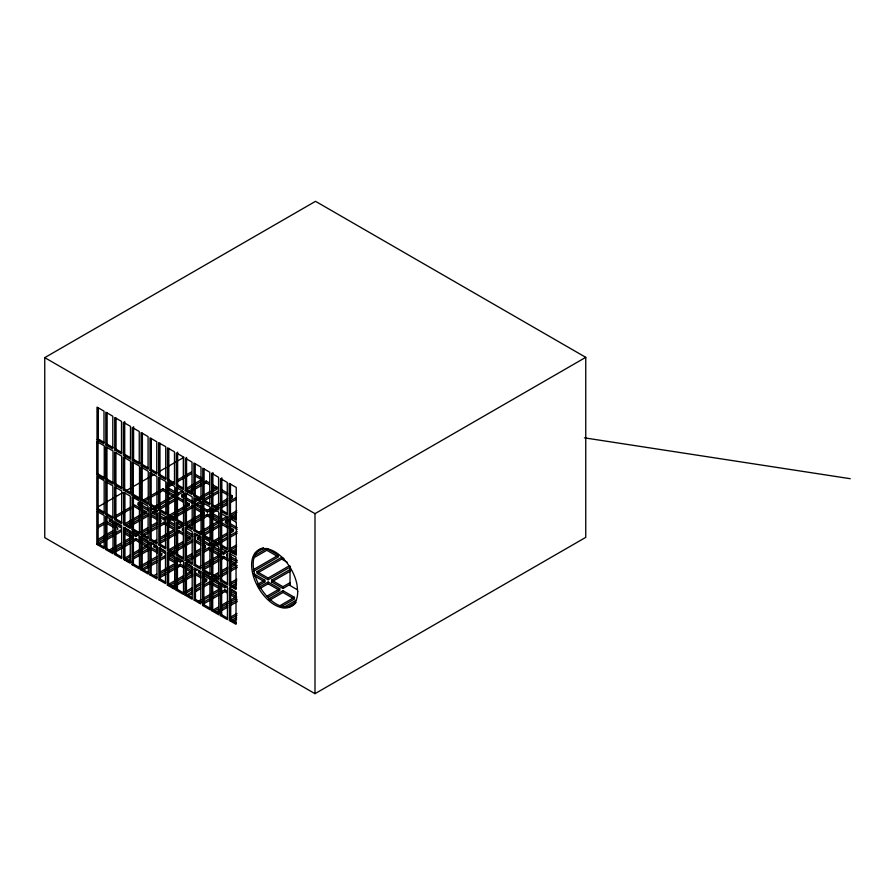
<?xml version="1.0" encoding="UTF-8"?>
<svg xmlns="http://www.w3.org/2000/svg" width="895" height="895" viewBox="0 0 895 895"><rect width="100%" height="100%" fill="white"/><g stroke="black" fill="none" stroke-linecap="round" stroke-linejoin="round"><path stroke-width="1.34" d="M44.75 357.642L315.521 201.319L585.755 357.34L585.755 537.358L314.995 693.681L44.75 537.66L44.75 357.642L314.995 513.663L585.755 357.34M97.007 439.814L103.988 443.842L103.988 411.152L97.007 407.124L97.007 439.814L98.327 439.053L104.144 442.41M96.738 441.47L104.256 445.811L104.256 479.127L96.738 474.786L96.738 441.47L98.058 440.698M105.811 444.904L112.804 448.943L112.804 416.231L105.811 412.192L105.811 444.904L107.132 444.144L112.96 447.511M114.739 449.939L121.507 453.843L121.507 421.388L114.739 417.484L114.739 449.939L116.059 449.167L121.709 452.422M123.387 455.119L130.491 459.213L130.491 426.378L123.387 422.283L123.387 455.119L124.707 454.358L130.625 457.77M96.738 474.786L98.058 474.026L104.502 477.74M132.259 460.175L139.24 464.203L139.24 431.502L132.259 427.474L132.259 460.175L133.59 459.403L140.56 463.431M105.632 479.832L112.994 484.083L112.994 450.946L105.632 446.694L105.632 479.832L106.952 479.071L113.262 482.707M105.767 481.745L112.848 485.84L112.848 518.664L105.767 514.569L105.767 481.745L107.087 480.984M141.063 465.266L148.067 469.304L148.067 436.592L141.063 432.553L141.063 465.266L142.394 464.505L148.223 467.861M114.594 484.833L121.653 488.916L121.653 456.114L114.594 452.031L114.594 484.833L115.914 484.072L121.809 487.473M149.991 470.289L156.759 474.193L156.759 441.738L149.991 437.834L149.991 470.289L151.322 469.528L156.961 472.784M123.331 489.968L130.547 494.129L130.547 461.16L123.331 456.998L123.331 489.968L124.651 489.196L130.67 492.664M97.935 506.95L104.346 503.247M106.393 502.073L122.458 492.798M126.083 490.706L130.916 487.92M132.997 486.712L153.851 474.674M159.59 471.363L165.922 467.705M168.338 466.306L184.034 457.244M96.828 509.546L104.167 513.786L104.167 480.682L96.828 476.442L96.828 509.546L98.159 508.785L104.435 512.41M158.639 475.469L165.743 479.575L165.743 446.739L158.639 442.633L158.639 475.469L159.97 474.708L165.877 478.12M96.817 511.246L104.167 515.486L104.167 548.613L96.817 544.373L96.817 511.246L98.148 510.474M131.99 495.136L139.508 499.488L139.508 466.161L131.99 461.82L131.99 495.136L133.31 494.376L139.765 498.101M105.767 514.569L107.087 513.797L112.994 517.209M167.522 480.525L174.491 484.553L174.491 451.863L167.522 447.824L167.522 480.525L168.842 479.765L174.659 483.121M140.884 500.182L148.246 504.433L148.246 471.296L140.884 467.045L140.884 500.182L142.204 499.421L148.514 503.057M97.689 526.115L103.686 522.658M115.354 515.956L122.537 511.817M124.92 510.43L130.905 506.984M167.231 485.907L174.458 481.734M176.863 480.346L191.306 472.001L191.306 473.768L176.863 482.103M148.223 510.564L138.177 504.758L138.177 503.001L140.526 501.647M142.887 500.283L148.771 496.882M151.121 495.528L157.017 492.127M159.366 490.762L162.901 488.726L174.066 495.17L174.066 496.938L168.182 500.327M97.689 527.882L103.686 524.414M167.231 487.663L172.053 484.889M112.848 521.405L109.38 519.402L109.38 521.17L111.774 519.782M115.354 517.713L122.537 513.573M124.92 512.197L130.905 508.74M138.177 504.758L140.526 503.404M144.061 501.368L148.771 498.649M151.121 497.284L157.017 493.883M159.366 492.53L162.901 490.482L174.066 496.938M114.571 519.659L121.675 523.765L121.675 490.919L114.571 486.824L114.571 519.659L115.891 518.899L121.809 522.311M176.326 485.616L183.318 489.654L183.318 456.942L176.326 452.904L176.326 485.616L177.646 484.855L183.475 488.222M149.845 505.194L156.916 509.266L156.916 476.464L149.845 472.392L149.845 505.194L151.165 504.422L157.061 507.823M154.052 506.727L157.576 504.69M159.936 503.326L165.821 499.936M168.182 498.571L174.066 495.17M124.517 524L140.056 515.028M142.45 513.652L146.03 511.571L146.03 513.338L142.45 515.408M98.517 539.058L112.904 530.746M123.599 524.627L130.278 528.475L130.278 496.132L123.599 492.284L123.599 524.627L124.92 523.855L131.599 527.714M168.372 487.954L177.747 493.369L182.569 490.583M186.171 488.502L201.822 479.463M150.517 510.53L157.576 506.447M159.936 505.093L165.821 501.692M185.243 490.639L192.022 494.555L192.022 462.1L185.243 458.184L185.243 490.639L186.574 489.878L193.342 493.783M98.517 540.815L112.904 532.503M125.714 525.074L140.056 516.784M168.372 489.71L177.747 495.125L183.766 491.646M186.171 490.259L201.822 481.23M98.148 542.996L104.144 539.54M106.539 538.152L113.732 534.002M116.126 532.614L120.926 529.84L120.926 531.608L116.126 534.371M127.739 525.902L139.743 518.977M142.137 517.59L148.134 514.122M157.375 515.956L152.832 513.338L152.832 511.571L156.401 509.523M159.959 507.465L165.888 504.042M168.26 502.677L177.747 497.195L183.43 500.473M183.822 498.202L181.629 496.938L181.629 495.17L183.967 493.827M187.469 491.803L201.487 483.714M203.825 482.36L206.163 481.018L209.452 482.908M96.817 544.373L98.148 543.601L104.446 547.248M98.148 544.753L104.144 541.296M106.539 539.909L113.732 535.758M128.936 526.965L139.743 520.733M142.137 519.346L148.134 515.878M152.832 513.338L157.587 510.597M159.959 509.221L165.888 505.798M168.26 504.433L177.747 498.951L183.43 502.229M158.583 510.318L165.799 514.48L165.799 481.521L158.583 477.359L158.583 510.318L159.914 509.557L165.922 513.025M182.804 496.255L187.469 493.559M189.807 492.216L201.487 485.47M203.825 484.117L206.163 482.774L209.452 484.676M132.08 529.907L139.419 534.136L139.419 501.032L132.08 496.803L132.08 529.907L133.411 529.135L139.698 532.771M193.902 495.83L200.995 499.925L200.995 467.089L193.902 462.995L193.902 495.83L195.222 495.058L202.315 499.164M105.621 549.463L113.005 553.725L113.005 520.566L105.621 516.303L105.621 549.463L106.941 548.702L113.273 552.349M167.242 515.498L174.76 519.838L174.76 486.522L167.242 482.181L167.242 515.498L168.573 514.737L175.017 518.451M194.931 500.16L210.124 491.389M212.451 490.046L217.127 487.339L217.127 489.106L212.451 491.803M159.646 515.509L164.188 518.127L166.559 516.762M168.931 515.386L174.861 511.962M177.232 510.597L189.102 503.751L189.102 505.507L177.232 512.354M108.564 550.403L113.363 547.628M115.757 546.241L121.754 542.784M125.356 540.703L131.352 537.246M133.444 533.353L135.783 534.695L147.776 527.77M151.378 525.689L157.375 522.232M194.931 501.916L210.124 493.145M110.969 550.772L113.363 549.385M115.757 548.008L121.754 544.54M125.356 542.471L131.352 539.003M133.444 535.12L135.783 536.463L138.177 535.076M141.779 532.995L147.776 529.527M151.378 527.457L157.375 523.989M159.646 517.265L164.188 519.894L166.559 518.518M170.117 516.46L174.861 513.73M141.018 534.919L148.111 539.014L148.111 506.19L141.018 502.095L141.018 534.919L142.35 534.158L148.246 537.571M115.477 550.201L122.649 546.062M125.031 544.686L131.006 541.24M133.389 539.853L135.783 538.477L147.283 545.122L147.283 546.89L132.963 555.157M142.752 534.494L148.704 531.048M151.087 529.683L157.039 526.238M159.422 524.862L164.188 522.121L174.48 528.061M174.659 516.001L167.488 520.152L174.413 524.157M177.053 514.625L192.604 505.653L192.604 507.409L177.053 516.381M201.778 508.785L196.106 505.507L196.106 503.751L200.849 501.01M203.221 499.634L210.336 495.528M212.708 494.163L218.637 490.74M202.773 500.876L209.754 504.903L209.754 472.213L202.773 468.186L202.773 500.876L204.094 500.115L209.911 503.471M115.477 551.958L122.649 547.818M125.031 546.442L131.006 542.996M133.389 541.62L135.783 540.244L147.283 546.89M143.95 535.568L148.704 532.816M151.087 531.44L157.039 528.005M159.422 526.629L164.188 523.877L174.48 529.818M168.674 521.214L174.659 517.769M196.106 505.507L202.035 502.084M204.407 500.719L210.336 497.296M212.708 495.919L218.637 492.496M114.582 554.475L121.664 558.558L121.664 525.745L114.582 521.651L114.582 554.475L115.902 553.703L121.809 557.115M176.136 520.543L183.497 524.783L183.497 491.657L176.136 487.406L176.136 520.543L177.467 519.771L183.777 523.418M149.823 540.009L156.927 544.115L156.927 511.28L149.823 507.174L149.823 540.009L151.154 539.249L157.072 542.661M211.578 505.977L218.57 510.016L218.57 477.292L211.578 473.254L211.578 505.977L212.898 505.205L218.727 508.573M153.011 541.788L156.58 539.719M160.149 537.66L174.435 529.415M204.049 508.326L207.45 510.295L211.007 508.237M214.565 506.19L219.309 503.449M221.68 502.073L227.61 498.649M229.981 497.284L232.353 495.919L232.353 497.676L229.981 499.041M124.606 558.223L130.569 554.777M132.963 553.401L147.283 545.122M176.729 525.488L179.034 526.819L182.625 524.75M186.216 522.68L201.767 513.696M123.633 559.42L130.245 563.246L130.245 530.97L123.633 527.144L123.633 559.42L124.953 558.659L131.565 562.474M204.049 510.094L207.45 512.052L213.379 508.628M215.751 507.264L219.309 505.205M221.68 503.84L227.61 500.417M124.606 559.979L130.569 556.533M150.628 544.921L153.011 543.545M160.149 539.417L174.435 531.171M176.729 527.244L179.034 528.576L183.822 525.824M186.216 524.436L201.767 515.464M185.097 525.544L192.168 529.627L192.168 496.826L185.097 492.742L185.097 525.544L186.417 524.783L192.313 528.184M187.1 525.958L201.464 517.668M203.859 516.281L207.45 514.211L219.018 520.89L213.032 524.347M212.943 510.922L218.973 507.443M221.389 506.055L227.419 502.576M231.033 500.484L235.855 497.698L235.855 499.455L231.033 502.24M127.079 560.852L130.614 558.804M132.963 557.451L140.034 553.367M142.383 552.014L149.454 547.93M159.959 541.688L165.922 538.242M168.305 536.866L179.034 530.668L183.632 533.319M185.903 528.408L201.464 519.424M203.859 518.048L207.45 515.967L217.865 521.986M212.943 512.69L216.568 510.597M221.389 507.812L227.419 504.332M157.442 547.113L153.996 545.122L153.996 546.89L156.379 545.514M159.959 543.444L165.922 539.998M168.305 538.622L179.034 532.424L183.632 535.076M128.254 561.926L130.614 560.572M132.963 559.207L140.034 555.135M142.383 553.77L149.454 549.698M158.851 544.977L165.53 548.836L165.53 516.482L158.851 512.634L158.851 544.977L160.183 544.216L165.743 547.427M220.506 511L227.274 514.905L227.274 482.45L220.506 478.545L220.506 511L221.826 510.228L227.464 513.484M220.349 513.092L227.419 517.176L227.419 549.977L220.349 545.894L220.349 513.092L221.68 512.332M132.08 564.723L139.43 568.963L139.43 535.836L132.08 531.596L132.08 564.723L133.4 563.962L139.698 567.598M193.846 530.668L201.051 534.841L201.051 501.871L193.846 497.709L193.846 530.668L195.166 529.907L202.371 534.069M167.343 550.257L174.67 554.486L174.67 521.382L167.343 517.153L167.343 550.257L168.663 549.496L174.95 553.121M138.244 567.296L148.838 561.176M151.188 559.811L157.084 556.421M159.433 555.057L161.794 553.703L161.794 555.459L159.433 556.813M169.054 549.687L183.363 541.43M185.746 540.054L190.523 537.291L190.523 539.058L185.746 541.811M198.679 532.637L210.638 525.734M227.117 516.325L222.296 519.111L222.296 520.868L228.326 517.388M230.742 514.233L236.772 510.754M229.154 516.18L236.246 520.275L236.246 487.439L229.154 483.345L229.154 516.18L230.474 515.419L236.392 518.832M141.779 567.016L148.838 562.933M151.188 561.579L157.084 558.178M170.251 550.761L183.363 543.187M195.088 536.474L197.482 535.087M199.876 533.711L210.638 527.491M213.032 526.103L219.018 522.658M230.742 516.001L236.772 512.522M140.873 569.824L140.873 536.664L148.257 540.927L148.257 574.075L140.873 569.824L148.693 565.26M151.087 563.872L157.084 560.404M159.478 559.028L165.474 555.56M172.366 551.622L174.76 550.246M177.143 548.87L192.694 539.898M227.777 524.011L225.428 522.658L225.428 520.89L227.833 519.503M232.655 516.728L236.269 514.636M200.916 540.994L197.571 539.058L197.571 537.291L199.932 535.937M203.456 533.901L210.526 529.818M212.876 528.453L218.76 525.063M142.697 570.473L148.693 567.016M151.087 565.629L157.084 562.172M159.478 560.785L165.474 557.328M174.547 557.037L168.775 553.703L168.775 555.459L174.76 552.002M177.143 550.626L192.694 541.654M202.505 535.848L210.023 540.188L210.023 506.872L202.505 502.531L202.505 535.848L203.825 535.087L210.269 538.801M225.428 522.658L236.269 516.404M197.571 539.058L201.106 537.011M203.456 535.657L210.526 531.574M212.876 530.22L218.76 526.819M176.27 555.269L183.363 559.364L183.363 526.54L176.27 522.456L176.27 555.269L177.602 554.508L183.509 557.921M149.834 574.825L156.927 578.92L156.927 546.095L149.834 542.001L149.834 574.825L151.154 574.064L157.061 577.465M211.399 540.893L218.749 545.144L218.749 512.007L211.399 507.756L211.399 540.893L212.719 540.132L219.029 543.768M203.154 540.524L208.736 543.746L211.086 542.381M213.446 541.028L219.331 537.626M221.691 536.262L227.576 532.861M229.925 531.507L233.461 529.471L233.461 531.227L229.925 533.263M153.112 576.111L156.715 574.042M160.306 571.961L174.693 563.66M186.305 556.914L192.28 553.457M194.674 552.081L200.648 548.635M203.042 547.248L205.436 545.872L205.436 547.628L203.042 549.015M203.154 542.28L208.736 545.502L211.086 544.138M214.621 542.101L219.331 539.383M221.691 538.029L227.576 534.628M160.306 573.729L174.693 565.416M176.863 560.125L180.32 562.127L182.714 560.74M186.305 558.67L192.28 555.224M194.674 553.837L200.648 550.391M185.086 560.371L192.179 564.465L192.179 531.63L185.086 527.524L185.086 560.371L186.406 559.599L192.324 563.022M159.936 575.91L165.933 572.442M168.338 571.055L180.32 564.141L183.811 566.143M187.133 560.192L200.335 552.573M203.937 550.492L208.736 547.718L219.208 553.77M219.353 541.755L212.238 545.872L219.04 549.798M221.725 540.39L227.654 536.966M230.026 535.59L237.153 531.485M159.936 577.667L165.933 574.21M168.338 572.822L180.32 565.897L183.811 567.911M187.133 561.959L200.335 554.329M203.937 552.249L208.736 549.485L219.208 555.526M216.982 544.887L212.238 547.628L219.04 551.566M221.725 542.146L227.654 538.723M230.026 537.358L237.153 533.241M158.885 579.781L165.497 583.596L165.497 551.32L158.885 547.494L158.885 579.781L160.205 579.009L165.72 582.197M220.349 545.894L221.68 545.133L227.565 548.534M220.338 547.885L227.442 551.98L227.442 584.827L220.338 580.721L220.338 547.885L221.658 547.113M194.114 565.338L200.782 569.186L200.782 536.843L194.114 532.984L194.114 565.338L195.434 564.566L200.995 567.777M221.311 551.107L223.582 552.428L225.954 551.051M229.523 548.993L236.638 544.887M167.331 585.073L167.331 551.947L174.682 556.198L174.682 589.324L167.331 585.073L183.553 575.686M185.947 574.31L191.944 570.842L191.944 572.61L185.947 576.067M198.779 566.915L201.174 565.528M203.579 564.141L219.174 555.135M221.311 552.875L223.582 554.184L236.638 546.644M169.166 585.755L183.553 577.454M197.571 569.365L195.177 570.753L195.177 568.996M203.579 565.897L219.174 556.891M171.292 586.561L174.883 584.491M177.266 583.115L192.783 574.154M231.66 551.678L236.448 548.915M203.344 568.09L210.493 563.973M212.876 562.597L218.827 559.162M221.199 557.786L223.582 556.41L228.158 559.051M229.366 553.345L236.034 557.193L236.034 589.537L229.366 585.688L229.366 553.345L230.686 552.573M232.857 552.752L236.448 550.682M172.489 587.635L174.883 586.247M177.266 584.871L192.783 575.91M200.872 572.162L198.578 570.842L198.578 572.61L200.961 571.234M203.344 569.858L210.493 565.729M212.876 564.353L218.827 560.919M221.199 559.543L223.582 558.167L228.158 560.807M202.594 570.607L209.922 574.847L209.922 541.743L202.594 537.503L202.594 570.607L203.915 569.846L211.254 574.075M176.125 590.174L183.509 594.437L183.509 561.277L176.125 557.014L176.125 590.174L177.456 589.413L183.777 593.061M211.533 575.63L218.615 579.725L218.615 546.901L211.533 542.806L211.533 575.63L212.853 574.87L218.76 578.271M182.804 593.206L192.358 587.691M194.752 586.314L200.715 582.869M203.109 581.481L206.689 579.423L206.689 581.179L203.109 583.249M218.358 572.643L210.023 577.454L203.165 573.482M221.926 570.574L227.889 567.139M230.261 565.763L235.027 563.011L235.027 564.779L230.261 567.531M185.198 593.586L192.358 589.447M194.752 588.071L200.715 584.625M214.789 576.458L218.358 574.4M221.926 572.341L227.889 568.896M255.176 553.211L263.555 548.378M185.086 595.175L192.179 599.27L192.179 566.445L185.086 562.362L185.086 595.175L186.417 594.414L192.324 597.826M219.13 584.491L213.39 581.179L213.39 579.423L219.353 575.977M221.736 574.601L227.699 571.155M230.082 569.779L237.242 565.651M253.677 556.108L266.844 548.501L278.412 555.191L278.412 556.947L253.285 571.457M186.473 595.141L192.369 591.74M194.718 590.387L200.603 586.986M204.138 584.95L210.023 581.549L218.951 586.706M213.39 581.179L215.773 579.803M221.736 576.358L227.699 572.912M230.082 571.536L237.242 567.408M253.677 557.865L266.844 550.268L277.26 556.276M188.834 595.544L192.369 593.508M194.718 592.143L200.603 588.742M204.138 586.706L210.023 583.305L218.951 588.462M220.338 580.721L221.658 579.96L227.576 583.372M194.137 600.131L200.76 603.946L200.76 571.67L194.137 567.855L194.137 600.131L195.468 599.37L200.972 602.548M198.813 600.903L201.174 599.549M203.523 598.184L210.594 594.112M212.943 592.747L218.827 589.346M230.832 582.6L236.795 579.166M253.285 569.701L278.412 555.191M198.813 602.671L201.174 601.306M203.523 599.952L210.594 595.869M212.943 594.515L218.827 591.114M221.434 585.822L224.869 587.802L227.263 586.426M230.832 584.368L236.795 580.922M229.366 585.688L230.686 584.927L236.246 588.138M203.288 602.313L210.482 598.162M212.887 596.775L218.883 593.318M221.278 591.931L224.869 589.861L227.196 591.203M231.76 585.923L236.548 583.16M290.506 566.882L268.131 579.792L256.966 573.348L256.966 571.592L281.701 557.317L283.928 558.603M229.388 588.205L236.011 592.031L236.011 624.307L229.388 620.481L229.388 588.205L230.72 587.444M203.288 604.08L210.482 599.93M212.887 598.542L218.883 595.074M221.278 593.698L224.869 591.617L227.196 592.96M232.957 586.986L236.548 584.916M258.152 572.666L281.701 559.073L287.273 562.295M202.583 605.434L209.933 609.674L209.933 576.548L202.583 572.308L202.583 605.434L203.903 604.662L211.265 608.913M211.388 610.524L218.76 614.787L218.76 581.627L211.388 577.365L211.388 610.524L212.708 609.763L219.029 613.411M256.966 571.592L268.131 578.036L289.331 565.797M257.659 584.301L264.83 580.161L264.83 581.918L257.659 586.068M212.507 610.412L218.503 606.944M222.105 604.875L228.102 601.406M230.496 600.03L236.493 596.562L236.493 598.33L230.496 601.787M214.912 610.782L218.503 608.712M222.105 606.631L228.102 603.174M215.74 612.281L219.342 610.2M221.736 608.813L227.733 605.356M230.127 603.968L237.32 599.818M258.532 587.556L268.131 582.019L279.777 588.731L279.777 590.499L267.773 597.424M290.103 584.368L282.988 588.474L271.632 581.918L271.632 580.161L290.618 569.209M216.937 613.343L219.342 611.956M221.736 610.569L227.733 607.112M230.127 605.725L237.32 601.574M259.729 588.63L268.131 583.775L278.613 589.827M271.632 581.918L290.618 570.965M220.349 615.536L227.431 619.62L227.431 586.807L220.349 582.712L220.349 615.536L221.669 614.764L227.576 618.176M230.955 616.912L236.951 613.444M266.576 596.361L279.777 588.731M271.632 580.161L282.988 586.717L290.103 582.611M230.955 618.669L236.951 615.212M229.388 620.481L230.72 619.72L236.235 622.909M230.697 620.85L236.66 617.405M268.701 598.956L282.988 590.7L294.421 597.312L294.421 599.068L281.332 606.631M233.08 621.231L236.66 619.161M269.887 600.019L282.988 592.468L293.28 598.408M280.135 605.557L294.421 597.312M283.525 607.515L296.637 599.941M287.105 607.213L295.451 602.391M584.457 437.845L850.25 478.702M194.83 474.037L201.856 478.098M221.009 489.375L227.811 493.302M230.082 494.611L232.353 495.919M212.741 484.81L217.127 487.339M194.83 475.793L201.856 479.854M221.009 491.131L227.811 495.058M230.082 496.367L232.353 497.676M212.741 486.567L216.031 488.469M181.629 495.17L183.822 496.434M186.015 497.709L192.604 501.502L192.604 503.27L186.015 499.466M196.106 503.751L201.778 507.017M212.887 513.674L218.772 517.075M225.428 520.89L227.777 522.244M230.116 523.597L237.153 527.658M212.887 515.442L218.772 518.832M230.116 525.354L237.153 529.415M185.69 501.782L189.102 503.751M194.909 506.984L201.845 510.989M227.878 526.238L222.296 523.016L222.296 524.783L227.878 528.005M230.116 527.535L233.461 529.471M185.69 503.538L189.102 505.507M194.909 508.74L201.845 512.745M230.116 529.292L232.342 530.578M236.425 553.736L230.418 550.257L230.418 517.299M297.285 589.715L290.036 585.531L290.036 565.987M138.177 503.001L148.223 508.807M197.571 537.291L200.916 539.226M152.832 511.571L157.375 514.2M185.791 530.724L192.727 534.74M230.351 556.444L237.276 560.449M167.488 521.908L174.413 525.913M185.791 532.491L192.727 536.497M230.351 558.2L237.276 562.205M146.03 511.571L134.485 504.914L134.485 506.671L146.03 513.338M150.505 514.099L157.486 518.138M185.925 534.639L190.523 537.291M195.043 539.864L200.816 543.198M203.12 544.54L205.436 545.872M230.451 560.371L235.027 563.011M253.285 573.494L264.83 580.161M150.505 515.867L157.486 519.894M185.925 536.407L189.371 538.398M195.043 541.632L200.816 544.965M203.12 546.297L205.436 547.628M254.437 575.921L264.83 581.918M230.451 562.138L235.027 564.779M116.305 523.407L120.926 526.07L120.926 527.837L116.305 525.164M125.3 528.654L131.118 532.01M149.487 542.493L139.184 536.553L139.184 538.309L149.487 544.261M159.735 548.445L165.474 551.756M176.863 558.368L180.32 560.359L180.32 562.127M185.858 563.615L192.85 567.643M213.39 579.423L219.13 582.734M221.434 584.055L224.869 586.046L224.869 587.802M230.485 589.324L236.258 592.658M109.38 521.17L112.848 523.161M125.3 530.411L131.118 533.767M153.996 546.89L157.442 548.87M159.735 550.201L165.474 553.513M168.775 555.459L174.547 558.793M185.858 565.371L192.85 569.41M198.578 572.61L200.872 573.93M203.165 575.25L210.023 579.21M230.485 591.08L236.258 594.414M113.05 525.298L106.08 521.27L106.08 523.027L113.05 527.054M115.377 526.64L117.692 527.983L117.692 529.739M124.416 531.854L131.386 535.881M167.801 556.903L174.771 560.93M186.138 567.486L191.944 570.842M230.686 593.206L236.493 596.562M200.927 576.1L195.177 572.778L195.177 574.534L200.927 577.857M203.232 577.42L206.689 579.423M150.628 547.259L157.33 551.119M159.556 552.405L161.794 553.703M124.416 533.621L131.386 537.638M167.801 558.67L174.771 562.686M186.138 569.254L191.944 572.61M230.686 594.974L235.329 597.659M203.232 579.188L205.537 580.519M150.628 549.015L157.33 552.886M148.525 572.711L142.204 569.052L142.204 535.892M174.95 587.948L168.652 584.312L168.652 551.186M314.995 513.663L314.995 693.681M282.988 586.717L282.988 588.474M282.988 590.7L282.988 592.468M281.701 557.317L281.701 559.073M268.131 578.036L268.131 579.792M268.131 582.019L268.131 583.775M266.844 548.501L266.844 550.268M230.686 553.927L230.686 584.927M230.72 588.787L230.72 619.72M230.474 483.949L230.474 515.419M226.882 554.441L226.882 556.198M224.869 589.861L224.869 591.617M223.582 552.428L223.582 554.184M223.582 556.41L223.582 558.167M221.826 477.773L221.826 510.228M221.68 513.696L221.68 545.133M221.658 548.49L221.658 579.96M221.669 583.316L221.669 614.764M212.898 472.493L212.898 505.205M212.719 508.371L212.719 540.132M212.853 543.41L212.853 574.87M212.708 577.991L212.708 609.763M210.538 512.32L210.538 514.077M208.736 543.746L208.736 545.502M208.736 547.718L208.736 549.485M207.45 510.295L207.45 512.052M207.45 514.211L207.45 515.967M206.163 481.018L206.163 482.774M204.149 512.32L204.149 514.077M204.094 468.779L204.094 500.115M203.915 538.119L203.915 569.846M203.825 503.158L203.825 535.087M203.903 572.923L203.903 604.662M195.434 533.565L195.434 564.566M195.468 568.437L195.468 599.37M195.222 463.599L195.222 495.058M195.166 498.314L195.166 529.907M186.574 457.423L186.574 489.878M186.417 493.346L186.417 524.783M186.406 528.128L186.406 559.599M186.417 562.955L186.417 594.414M182.311 528.721L182.311 530.478M180.32 564.141L180.32 565.897M179.034 526.819L179.034 528.576M179.034 530.668L179.034 532.424M177.646 452.143L177.646 484.855M177.747 493.369L177.747 495.125M177.747 497.195L177.747 498.951M177.467 486.634L177.467 519.771M177.602 521.684L177.602 554.508M177.456 557.63L177.456 589.413M177.098 562.273L177.098 564.029M168.842 448.429L168.842 479.765M168.573 481.409L168.573 514.737M168.663 516.393L168.663 549.496M164.188 518.127L164.188 519.894M164.188 522.121L164.188 523.877M162.901 488.726L162.901 490.482M160.977 520.152L160.977 521.908M160.183 511.873L160.183 544.216M160.205 546.733L160.205 579.009M159.97 443.238L159.97 474.708M159.914 477.964L159.914 509.557M151.322 438.416L151.322 469.528M151.165 471.62L151.165 504.422M151.154 506.413L151.154 539.249M151.154 542.605L151.154 574.064M142.394 433.146L142.394 464.505M142.204 466.284L142.204 499.421M142.35 502.699L142.35 534.158M135.783 534.695L135.783 536.463M135.783 538.477L135.783 540.244M133.59 426.714L133.59 459.403M133.31 462.446L133.31 494.376M133.411 497.419L133.411 529.135M133.4 530.836L133.4 563.962M124.92 492.865L124.92 523.855M124.953 527.726L124.953 558.659M124.707 421.523L124.707 454.358M124.651 456.237L124.651 489.196M116.059 418.066L116.059 449.167M115.914 452.635L115.914 484.072M115.891 486.052L115.891 518.899M115.902 522.255L115.902 553.703M107.132 412.796L107.132 444.144M107.087 482.349L107.087 513.797M106.952 447.31L106.952 479.071M106.941 515.542L106.941 548.702M98.327 407.717L98.327 439.053M98.058 442.096L98.058 474.026M98.159 477.057L98.159 508.785M98.148 511.862L98.148 543.601M296.189 602.201A32.589 18.817 60 0 1 262.213 590.387A32.589 18.817 60 0 1 259.942 549.15M261.038 548.601A32.589 18.817 60 0 1 263.443 547.863M236.302 522.221L229.098 518.06L229.098 551.029L236.302 555.191L236.302 522.221M297.711 591.584L296.927 584.245A32.589 18.817 60 0 0 259.863 549.34A32.589 18.817 60 0 0 264.931 596.764A32.589 18.817 60 0 0 297.711 591.584"/></g></svg>
